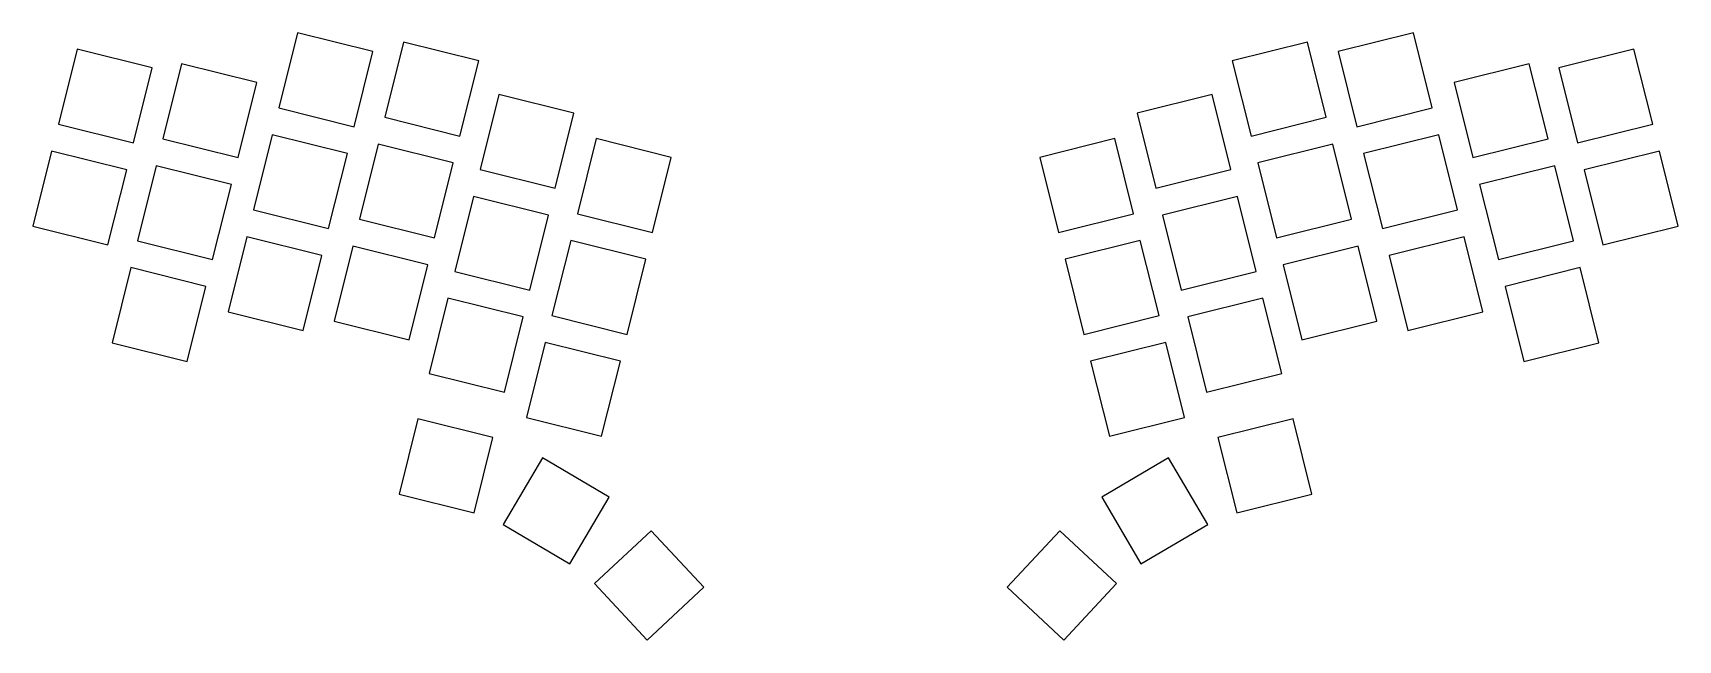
# Model space of a CAD drawing. Header units: millimetres. Extents: x 62 to 359, y -212 to -102.
import ezdxf

# ---------------------------------------------------------------- set-up
doc = ezdxf.new("R2010")
doc.units = ezdxf.units.MM

msp = doc.modelspace()

# ---------------------------------------------------------------- linework, layer by layer
for p, q in [((109.57, -102.04), (106.18, -115.62)), ((123.15, -105.43), (109.57, -102.04)), ((128.73, -103.72), (125.34, -117.31)), ((142.31, -107.11), (128.73, -103.72)), ((292.19, -103.72), (278.6, -107.11)), ((295.57, -117.31), (292.19, -103.72)), ((311.35, -102.04), (297.76, -105.43)), ((314.74, -115.62), (311.35, -102.04)), ((69.67, -104.97), (66.29, -118.56)), ((83.26, -108.36), (69.67, -104.97)), ((119.77, -119.01), (123.15, -105.43)), ((138.93, -120.69), (142.31, -107.11)), ((278.6, -107.11), (281.99, -120.69)), ((297.76, -105.43), (301.15, -119.01)), ((351.24, -104.97), (337.66, -108.36)), ((354.63, -118.56), (351.24, -104.97)), ((79.87, -121.94), (83.26, -108.36)), ((88.59, -107.63), (85.21, -121.21)), ((102.18, -111.02), (88.59, -107.63)), ((332.32, -107.63), (318.74, -111.02)), ((335.71, -121.21), (332.32, -107.63)), ((337.66, -108.36), (341.05, -121.94)), ((98.79, -124.6), (102.18, -111.02)), ((318.74, -111.02), (322.13, -124.6)), ((106.18, -115.62), (119.77, -119.01)), ((145.96, -113.17), (142.57, -126.76)), ((159.54, -116.56), (145.96, -113.17)), ((274.96, -113.17), (261.38, -116.56)), ((278.35, -126.76), (274.96, -113.17)), ((301.15, -119.01), (314.74, -115.62)), ((66.29, -118.56), (79.87, -121.94)), ((125.34, -117.31), (138.93, -120.69)), ((156.15, -130.14), (159.54, -116.56)), ((261.38, -116.56), (264.76, -130.14)), ((281.99, -120.69), (295.57, -117.31)), ((341.05, -121.94), (354.63, -118.56)), ((85.21, -121.21), (98.79, -124.6)), ((104.97, -120.47), (101.59, -134.06)), ((118.56, -123.86), (104.97, -120.47)), ((163.55, -121.16), (160.16, -134.75)), ((177.13, -124.55), (163.55, -121.16)), ((257.37, -121.16), (243.79, -124.55)), ((260.76, -134.75), (257.37, -121.16)), ((315.94, -120.47), (302.36, -123.86)), ((319.33, -134.06), (315.94, -120.47)), ((322.13, -124.6), (335.71, -121.21)), ((65.08, -123.41), (61.69, -136.99)), ((78.66, -126.8), (65.08, -123.41)), ((115.17, -137.44), (118.56, -123.86)), ((124.13, -122.16), (120.75, -135.74)), ((137.72, -125.55), (124.13, -122.16)), ((173.74, -138.14), (177.13, -124.55)), ((243.79, -124.55), (247.17, -138.14)), ((296.78, -122.16), (283.2, -125.55)), ((300.17, -135.74), (296.78, -122.16)), ((302.36, -123.86), (305.75, -137.44)), ((355.84, -123.41), (342.26, -126.8)), ((359.23, -136.99), (355.84, -123.41)), ((75.27, -140.38), (78.66, -126.8)), ((84, -126.07), (80.61, -139.65)), ((97.58, -129.45), (84, -126.07)), ((134.33, -139.13), (137.72, -125.55)), ((142.57, -126.76), (156.15, -130.14)), ((264.76, -130.14), (278.35, -126.76)), ((283.2, -125.55), (286.59, -139.13)), ((336.92, -126.07), (323.34, -129.45)), ((340.31, -139.65), (336.92, -126.07)), ((342.26, -126.8), (345.64, -140.38)), ((94.19, -143.04), (97.58, -129.45)), ((323.34, -129.45), (326.72, -143.04)), ((141.36, -131.61), (137.97, -145.19)), ((154.94, -134.99), (141.36, -131.61)), ((279.56, -131.61), (265.97, -134.99)), ((282.94, -145.19), (279.56, -131.61)), ((101.59, -134.06), (115.17, -137.44)), ((120.75, -135.74), (134.33, -139.13)), ((151.56, -148.58), (154.94, -134.99)), ((160.16, -134.75), (173.74, -138.14)), ((247.17, -138.14), (260.76, -134.75)), ((265.97, -134.99), (269.36, -148.58)), ((286.59, -139.13), (300.17, -135.74)), ((305.75, -137.44), (319.33, -134.06)), ((61.69, -136.99), (75.27, -140.38)), ((80.61, -139.65), (94.19, -143.04)), ((100.38, -138.91), (96.99, -152.49)), ((113.96, -142.3), (100.38, -138.91)), ((158.95, -139.6), (155.56, -153.18)), ((172.53, -142.99), (158.95, -139.6)), ((261.97, -139.6), (248.38, -142.99)), ((265.36, -153.18), (261.97, -139.6)), ((320.54, -138.91), (306.96, -142.3)), ((323.93, -152.49), (320.54, -138.91)), ((326.72, -143.04), (340.31, -139.65)), ((345.64, -140.38), (359.23, -136.99)), ((110.57, -155.88), (113.96, -142.3)), ((119.54, -140.6), (116.15, -154.18)), ((133.12, -143.98), (119.54, -140.6)), ((301.38, -140.6), (287.8, -143.98)), ((304.77, -154.18), (301.38, -140.6)), ((306.96, -142.3), (310.34, -155.88)), ((79.4, -144.5), (76.01, -158.09)), ((92.98, -147.89), (79.4, -144.5)), ((129.73, -157.57), (133.12, -143.98)), ((137.97, -145.19), (151.56, -148.58)), ((169.15, -156.57), (172.53, -142.99)), ((248.38, -142.99), (251.77, -156.57)), ((269.36, -148.58), (282.94, -145.19)), ((287.8, -143.98), (291.18, -157.57)), ((341.52, -144.5), (327.93, -147.89)), ((344.9, -158.09), (341.52, -144.5)), ((89.6, -161.47), (92.98, -147.89)), ((327.93, -147.89), (331.32, -161.47)), ((136.76, -150.04), (133.38, -163.63)), ((150.35, -153.43), (136.76, -150.04)), ((284.15, -150.04), (270.57, -153.43)), ((287.54, -163.63), (284.15, -150.04)), ((96.99, -152.49), (110.57, -155.88)), ((116.15, -154.18), (129.73, -157.57)), ((146.96, -167.01), (150.35, -153.43)), ((155.56, -153.18), (169.15, -156.57)), ((251.77, -156.57), (265.36, -153.18)), ((270.57, -153.43), (273.96, -167.01)), ((291.18, -157.57), (304.77, -154.18)), ((310.34, -155.88), (323.93, -152.49)), ((76.01, -158.09), (89.6, -161.47)), ((154.35, -158.04), (150.97, -171.62)), ((167.94, -161.42), (154.35, -158.04)), ((266.57, -158.04), (252.98, -161.42)), ((269.95, -171.62), (266.57, -158.04)), ((331.32, -161.47), (344.9, -158.09)), ((133.38, -163.63), (146.96, -167.01)), ((164.55, -175.01), (167.94, -161.42)), ((252.98, -161.42), (256.37, -175.01)), ((273.96, -167.01), (287.54, -163.63)), ((131.32, -171.87), (127.93, -185.46)), ((144.9, -175.26), (131.32, -171.87)), ((150.97, -171.62), (164.55, -175.01)), ((256.37, -175.01), (269.95, -171.62)), ((289.6, -171.87), (276.01, -175.26)), ((292.98, -185.46), (289.6, -171.87)), ((141.52, -188.85), (144.9, -175.26)), ((276.01, -175.26), (279.4, -188.85)), ((153.87, -178.93), (146.76, -190.99)), ((165.93, -186.03), (153.87, -178.93)), ((267.05, -178.93), (254.99, -186.03)), ((274.16, -190.99), (267.05, -178.93)), ((127.93, -185.46), (141.52, -188.85)), ((158.82, -198.1), (165.93, -186.03)), ((254.99, -186.03), (262.09, -198.1)), ((279.4, -188.85), (292.98, -185.46)), ((146.76, -190.99), (158.82, -198.1)), ((173.48, -192.09), (163.24, -201.64)), ((183.03, -202.33), (173.48, -192.09)), ((247.44, -192.09), (237.89, -202.33)), ((257.67, -201.64), (247.44, -192.09)), ((262.09, -198.1), (274.16, -190.99)), ((163.24, -201.64), (172.79, -211.88)), ((248.13, -211.88), (257.67, -201.64)), ((172.79, -211.88), (183.03, -202.33)), ((237.89, -202.33), (248.13, -211.88))]:
    msp.add_line(p, q)

doc.saveas('drawing.dxf')
